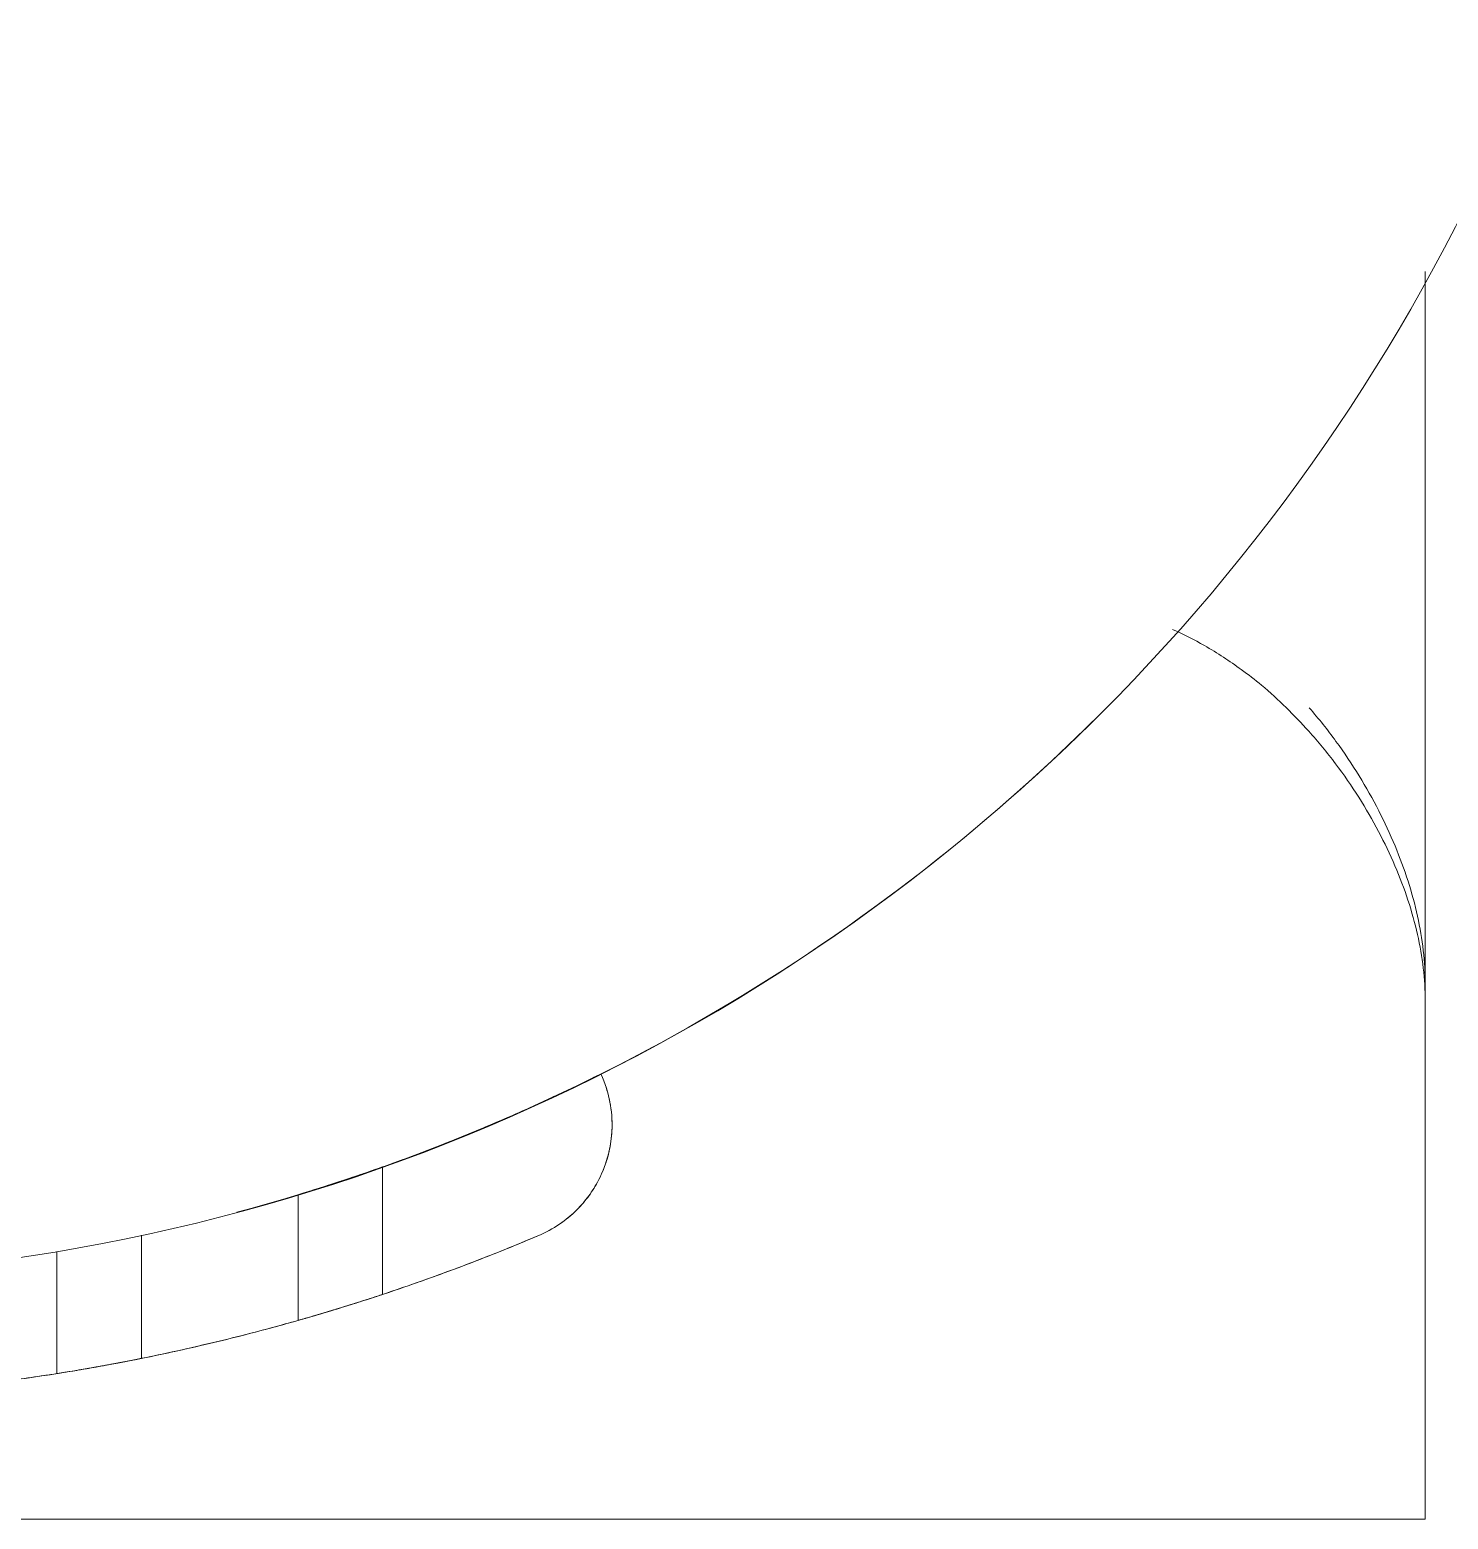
# Model space of a CAD drawing. Header units: millimetres. Extents: x -8546 to 211781, y -3000 to 31870.
# Drawn here: x 24436.41 to 24448.17, y 7060.87 to 7073.23 of the extents above; entities that cross this region are included whole.
import ezdxf

# ---------------------------------------------------------------- set-up
doc = ezdxf.new("R2010")
doc.units = ezdxf.units.MM
doc.layers.add('P-SANR-FIXT', color=6, linetype='Continuous', lineweight=9)

# ---------------------------------------------------------------- blocks, each defined once
blk = doc.blocks.new('Plumbing_Fixtures-Grohe-Allure-Rainshower_Shower_System_Wall_Mounted-12-METRIC - Allure 27 469 000-445960-1ste verdieping')
at = {"layer": 'P-SANR-FIXT'}
for p, q in [((3780.492, 7065.17), (3780.492, 7071.221)), ((3780.492, 7060.874), (3780.492, 7065.17)), ((3771.842, 7062.738), (3771.842, 7063.795)), ((3771.842, 7062.738), (3771.842, 7063.795)), ((3771.842, 7062.738), (3771.842, 7063.795)), ((3771.842, 7062.738), (3771.842, 7063.795)), ((3771.842, 7062.738), (3771.842, 7063.795)), ((3771.842, 7062.738), (3771.842, 7063.795)), ((3771.842, 7062.738), (3771.842, 7063.795)), ((3771.142, 7063.565), (3771.142, 7062.523)), ((3771.142, 7063.565), (3771.142, 7062.523)), ((3771.142, 7063.565), (3771.142, 7062.523)), ((3771.142, 7063.565), (3771.142, 7062.523)), ((3771.142, 7063.565), (3771.142, 7062.523)), ((3771.142, 7063.565), (3771.142, 7062.523)), ((3769.842, 7062.208), (3769.842, 7063.229)), ((3769.842, 7062.208), (3769.842, 7063.229)), ((3769.842, 7062.208), (3769.842, 7063.229)), ((3769.842, 7062.208), (3769.842, 7063.229)), ((3769.842, 7062.208), (3769.842, 7063.229)), ((3769.842, 7062.208), (3769.842, 7063.229)), ((3769.142, 7063.095), (3769.142, 7062.082)), ((3769.142, 7063.095), (3769.142, 7062.082)), ((3769.142, 7063.095), (3769.142, 7062.082)), ((3769.142, 7063.095), (3769.142, 7062.082)), ((3769.142, 7063.095), (3769.142, 7062.082)), ((3769.142, 7063.095), (3769.142, 7062.082)), ((3769.142, 7063.095), (3769.142, 7062.082)), ((3752.776, 7060.874), (3780.492, 7060.874))]:
    blk.add_line(p, q, dxfattribs=at)
for start, end in [(180, 360), (285, 315)]:
    blk.add_arc((3766.492, 7078.874), 16, start, end, dxfattribs=at)
for points, knots in [([(3780.492, 7065.17), (3780.491, 7065.352), (3780.448, 7065.721), (3780.259, 7066.293), (3780.009, 7066.768), (3779.785, 7067.094), (3779.642, 7067.277), (3779.507, 7067.431), (3779.341, 7067.605), (3779.154, 7067.779), (3778.931, 7067.949), (3778.686, 7068.111), (3778.487, 7068.214), (3778.395, 7068.253)], [0, 0, 0, 0, 0.1428571, 0.2857143, 0.4285714, 0.5, 0.5357143, 0.5714286, 0.625, 0.6785714, 0.71875, 0.7857143, 0.8392857, 0.8392857, 0.8392857, 0.8392857]), ([(3779.53, 7067.602), (3779.569, 7067.557), (3779.646, 7067.466), (3779.788, 7067.278), (3780.011, 7066.945), (3780.26, 7066.458), (3780.448, 7065.873), (3780.491, 7065.495), (3780.492, 7065.309)], [0.4285714, 0.4285714, 0.4285714, 0.4285714, 0.4642857, 0.5, 0.5714286, 0.7142857, 0.8571429, 1, 1, 1, 1]), ([(3773.654, 7064.566), (3773.583, 7064.531), (3773.421, 7064.451), (3772.996, 7064.252), (3772.453, 7064.021), (3771.969, 7063.839), (3771.686, 7063.74), (3771.501, 7063.678), (3771.398, 7063.645), (3771.353, 7063.63)], [0, 0, 0, 0, 0.1111111, 0.2222222, 0.4444444, 0.5833333, 0.6527778, 0.7222222, 0.7916667, 0.7916667, 0.7916667, 0.7916667]), ([(3773.654, 7064.566), (3773.583, 7064.531), (3773.421, 7064.451), (3772.996, 7064.252), (3772.453, 7064.021), (3771.969, 7063.839), (3771.686, 7063.74), (3771.501, 7063.678), (3771.398, 7063.645), (3771.353, 7063.63)], [0, 0, 0, 0, 0.1111111, 0.2222222, 0.4444444, 0.5833333, 0.6527778, 0.7222222, 0.7916667, 0.7916667, 0.7916667, 0.7916667]), ([(3773.654, 7064.566), (3773.583, 7064.531), (3773.421, 7064.451), (3772.996, 7064.252), (3772.453, 7064.021), (3771.969, 7063.839), (3771.686, 7063.74), (3771.501, 7063.678), (3771.398, 7063.645), (3771.353, 7063.63)], [0, 0, 0, 0, 0.1111111, 0.2222222, 0.4444444, 0.5833333, 0.6527778, 0.7222222, 0.7916667, 0.7916667, 0.7916667, 0.7916667]), ([(3773.654, 7064.566), (3773.583, 7064.531), (3773.421, 7064.451), (3772.996, 7064.252), (3772.453, 7064.021), (3771.969, 7063.839), (3771.686, 7063.74), (3771.501, 7063.678), (3771.398, 7063.645), (3771.353, 7063.63)], [0, 0, 0, 0, 0.1111111, 0.2222222, 0.4444444, 0.5833333, 0.6527778, 0.7222222, 0.7916667, 0.7916667, 0.7916667, 0.7916667]), ([(3773.654, 7064.566), (3773.583, 7064.531), (3773.421, 7064.451), (3772.996, 7064.252), (3772.453, 7064.021), (3771.969, 7063.839), (3771.686, 7063.74), (3771.501, 7063.678), (3771.398, 7063.645), (3771.353, 7063.63)], [0, 0, 0, 0, 0.1111111, 0.2222222, 0.4444444, 0.5833333, 0.6527778, 0.7222222, 0.7916667, 0.7916667, 0.7916667, 0.7916667]), ([(3773.654, 7064.566), (3773.583, 7064.531), (3773.421, 7064.451), (3772.996, 7064.252), (3772.453, 7064.021), (3771.969, 7063.839), (3771.686, 7063.74), (3771.501, 7063.678), (3771.398, 7063.645), (3771.353, 7063.63)], [0, 0, 0, 0, 0.1111111, 0.2222222, 0.4444444, 0.5833333, 0.6527778, 0.7222222, 0.7916667, 0.7916667, 0.7916667, 0.7916667]), ([(3771.38, 7063.639), (3771.418, 7063.651), (3771.503, 7063.679), (3771.697, 7063.744), (3772.012, 7063.854), (3772.455, 7064.024), (3772.929, 7064.223), (3773.354, 7064.419), (3773.566, 7064.522), (3773.654, 7064.566)], [0.2222222, 0.2222222, 0.2222222, 0.2222222, 0.2777778, 0.3333333, 0.4444444, 0.5833333, 0.7222222, 0.8611111, 1, 1, 1, 1]), ([(3771.38, 7063.639), (3771.418, 7063.651), (3771.503, 7063.679), (3771.697, 7063.744), (3772.012, 7063.854), (3772.455, 7064.024), (3772.929, 7064.223), (3773.354, 7064.419), (3773.566, 7064.522), (3773.654, 7064.566)], [0.2222222, 0.2222222, 0.2222222, 0.2222222, 0.2777778, 0.3333333, 0.4444444, 0.5833333, 0.7222222, 0.8611111, 1, 1, 1, 1]), ([(3771.38, 7063.639), (3771.418, 7063.651), (3771.503, 7063.679), (3771.697, 7063.744), (3772.012, 7063.854), (3772.455, 7064.024), (3772.929, 7064.223), (3773.354, 7064.419), (3773.566, 7064.522), (3773.654, 7064.566)], [0.2222222, 0.2222222, 0.2222222, 0.2222222, 0.2777778, 0.3333333, 0.4444444, 0.5833333, 0.7222222, 0.8611111, 1, 1, 1, 1]), ([(3771.38, 7063.639), (3771.418, 7063.651), (3771.503, 7063.679), (3771.697, 7063.744), (3772.012, 7063.854), (3772.455, 7064.024), (3772.929, 7064.223), (3773.354, 7064.419), (3773.566, 7064.522), (3773.654, 7064.566)], [0.2222222, 0.2222222, 0.2222222, 0.2222222, 0.2777778, 0.3333333, 0.4444444, 0.5833333, 0.7222222, 0.8611111, 1, 1, 1, 1]), ([(3771.38, 7063.639), (3771.418, 7063.651), (3771.503, 7063.679), (3771.697, 7063.744), (3772.012, 7063.854), (3772.455, 7064.024), (3772.929, 7064.223), (3773.354, 7064.419), (3773.566, 7064.522), (3773.654, 7064.566)], [0.2222222, 0.2222222, 0.2222222, 0.2222222, 0.2777778, 0.3333333, 0.4444444, 0.5833333, 0.7222222, 0.8611111, 1, 1, 1, 1]), ([(3771.38, 7063.639), (3771.418, 7063.651), (3771.503, 7063.679), (3771.697, 7063.744), (3772.012, 7063.854), (3772.455, 7064.024), (3772.929, 7064.223), (3773.354, 7064.419), (3773.566, 7064.522), (3773.654, 7064.566)], [0.2222222, 0.2222222, 0.2222222, 0.2222222, 0.2777778, 0.3333333, 0.4444444, 0.5833333, 0.7222222, 0.8611111, 1, 1, 1, 1]), ([(3773.654, 7064.566), (3773.679, 7064.511), (3773.723, 7064.392), (3773.754, 7064.182), (3773.738, 7063.979), (3773.693, 7063.807), (3773.623, 7063.655), (3773.533, 7063.523), (3773.395, 7063.374), (3773.26, 7063.282), (3773.159, 7063.236)], [0, 0, 0, 0, 0.125, 0.25, 0.354167, 0.458333, 0.583333, 0.6875, 0.791667, 1, 1, 1, 1]), ([(3773.159, 7063.236), (3773.22, 7063.263), (3773.334, 7063.33), (3773.467, 7063.446), (3773.57, 7063.572), (3773.651, 7063.708), (3773.713, 7063.87), (3773.753, 7064.073), (3773.741, 7064.342), (3773.688, 7064.493), (3773.654, 7064.566)], [0, 0, 0, 0, 0.125, 0.25, 0.354167, 0.458333, 0.583333, 0.6875, 0.833333, 1, 1, 1, 1]), ([(3773.654, 7064.566), (3773.679, 7064.511), (3773.723, 7064.392), (3773.754, 7064.182), (3773.738, 7063.979), (3773.693, 7063.807), (3773.623, 7063.655), (3773.533, 7063.523), (3773.395, 7063.374), (3773.26, 7063.282), (3773.159, 7063.236)], [0, 0, 0, 0, 0.125, 0.25, 0.354167, 0.458333, 0.583333, 0.6875, 0.791667, 1, 1, 1, 1]), ([(3773.159, 7063.236), (3773.22, 7063.263), (3773.334, 7063.33), (3773.467, 7063.446), (3773.57, 7063.572), (3773.651, 7063.708), (3773.713, 7063.87), (3773.753, 7064.073), (3773.741, 7064.342), (3773.688, 7064.493), (3773.654, 7064.566)], [0, 0, 0, 0, 0.125, 0.25, 0.354167, 0.458333, 0.583333, 0.6875, 0.833333, 1, 1, 1, 1]), ([(3773.654, 7064.566), (3773.679, 7064.511), (3773.723, 7064.392), (3773.754, 7064.182), (3773.738, 7063.979), (3773.693, 7063.807), (3773.623, 7063.655), (3773.533, 7063.523), (3773.395, 7063.374), (3773.26, 7063.282), (3773.159, 7063.236)], [0, 0, 0, 0, 0.125, 0.25, 0.354167, 0.458333, 0.583333, 0.6875, 0.791667, 1, 1, 1, 1]), ([(3773.159, 7063.236), (3773.22, 7063.263), (3773.334, 7063.33), (3773.467, 7063.446), (3773.57, 7063.572), (3773.651, 7063.708), (3773.713, 7063.87), (3773.753, 7064.073), (3773.741, 7064.342), (3773.688, 7064.493), (3773.654, 7064.566)], [0, 0, 0, 0, 0.125, 0.25, 0.354167, 0.458333, 0.583333, 0.6875, 0.833333, 1, 1, 1, 1]), ([(3773.654, 7064.566), (3773.679, 7064.511), (3773.723, 7064.392), (3773.754, 7064.182), (3773.738, 7063.979), (3773.693, 7063.807), (3773.623, 7063.655), (3773.533, 7063.523), (3773.395, 7063.374), (3773.26, 7063.282), (3773.159, 7063.236)], [0, 0, 0, 0, 0.125, 0.25, 0.354167, 0.458333, 0.583333, 0.6875, 0.791667, 1, 1, 1, 1]), ([(3773.159, 7063.236), (3773.22, 7063.263), (3773.334, 7063.33), (3773.467, 7063.446), (3773.57, 7063.572), (3773.651, 7063.708), (3773.713, 7063.87), (3773.753, 7064.073), (3773.741, 7064.342), (3773.688, 7064.493), (3773.654, 7064.566)], [0, 0, 0, 0, 0.125, 0.25, 0.354167, 0.458333, 0.583333, 0.6875, 0.833333, 1, 1, 1, 1]), ([(3773.654, 7064.566), (3773.679, 7064.511), (3773.723, 7064.392), (3773.754, 7064.182), (3773.738, 7063.979), (3773.693, 7063.807), (3773.623, 7063.655), (3773.533, 7063.523), (3773.395, 7063.374), (3773.26, 7063.282), (3773.159, 7063.236)], [0, 0, 0, 0, 0.125, 0.25, 0.354167, 0.458333, 0.583333, 0.6875, 0.791667, 1, 1, 1, 1]), ([(3773.159, 7063.236), (3773.22, 7063.263), (3773.334, 7063.33), (3773.467, 7063.446), (3773.57, 7063.572), (3773.651, 7063.708), (3773.713, 7063.87), (3773.753, 7064.073), (3773.741, 7064.342), (3773.688, 7064.493), (3773.654, 7064.566)], [0, 0, 0, 0, 0.125, 0.25, 0.354167, 0.458333, 0.583333, 0.6875, 0.833333, 1, 1, 1, 1]), ([(3773.654, 7064.566), (3773.679, 7064.511), (3773.723, 7064.392), (3773.754, 7064.182), (3773.738, 7063.979), (3773.693, 7063.807), (3773.623, 7063.655), (3773.533, 7063.523), (3773.395, 7063.374), (3773.26, 7063.282), (3773.159, 7063.236)], [0, 0, 0, 0, 0.125, 0.25, 0.354167, 0.458333, 0.583333, 0.6875, 0.791667, 1, 1, 1, 1]), ([(3773.159, 7063.236), (3773.22, 7063.263), (3773.334, 7063.33), (3773.467, 7063.446), (3773.57, 7063.572), (3773.651, 7063.708), (3773.713, 7063.87), (3773.753, 7064.073), (3773.741, 7064.342), (3773.688, 7064.493), (3773.654, 7064.566)], [0, 0, 0, 0, 0.125, 0.25, 0.354167, 0.458333, 0.583333, 0.6875, 0.833333, 1, 1, 1, 1]), ([(3771.115, 7063.557), (3771.201, 7063.583), (3771.362, 7063.633), (3771.565, 7063.699), (3771.776, 7063.771), (3771.839, 7063.794), (3771.842, 7063.795)], [0.6527778, 0.6527778, 0.6527778, 0.6527778, 0.7222222, 0.7916667, 0.8611111, 1, 1, 1, 1]), ([(3771.115, 7063.557), (3771.201, 7063.583), (3771.362, 7063.633), (3771.565, 7063.699), (3771.776, 7063.771), (3771.839, 7063.794), (3771.842, 7063.795)], [0.6527778, 0.6527778, 0.6527778, 0.6527778, 0.7222222, 0.7916667, 0.8611111, 1, 1, 1, 1]), ([(3771.115, 7063.557), (3771.201, 7063.583), (3771.362, 7063.633), (3771.565, 7063.699), (3771.776, 7063.771), (3771.839, 7063.794), (3771.842, 7063.795)], [0.6527778, 0.6527778, 0.6527778, 0.6527778, 0.7222222, 0.7916667, 0.8611111, 1, 1, 1, 1]), ([(3771.115, 7063.557), (3771.201, 7063.583), (3771.362, 7063.633), (3771.565, 7063.699), (3771.776, 7063.771), (3771.839, 7063.794), (3771.842, 7063.795)], [0.6527778, 0.6527778, 0.6527778, 0.6527778, 0.7222222, 0.7916667, 0.8611111, 1, 1, 1, 1]), ([(3771.115, 7063.557), (3771.201, 7063.583), (3771.362, 7063.633), (3771.565, 7063.699), (3771.776, 7063.771), (3771.839, 7063.794), (3771.842, 7063.795)], [0.6527778, 0.6527778, 0.6527778, 0.6527778, 0.7222222, 0.7916667, 0.8611111, 1, 1, 1, 1]), ([(3771.115, 7063.557), (3771.201, 7063.583), (3771.362, 7063.633), (3771.565, 7063.699), (3771.776, 7063.771), (3771.839, 7063.794), (3771.842, 7063.795)], [0.6527778, 0.6527778, 0.6527778, 0.6527778, 0.7222222, 0.7916667, 0.8611111, 1, 1, 1, 1]), ([(3771.115, 7063.557), (3771.201, 7063.583), (3771.362, 7063.633), (3771.565, 7063.699), (3771.776, 7063.771), (3771.839, 7063.794), (3771.842, 7063.795)], [0.6527778, 0.6527778, 0.6527778, 0.6527778, 0.7222222, 0.7916667, 0.8611111, 1, 1, 1, 1]), ([(3773.159, 7063.236), (3772.979, 7063.159), (3772.686, 7063.04), (3772.277, 7062.888), (3771.954, 7062.774), (3771.636, 7062.67), (3771.362, 7062.586), (3771.183, 7062.534), (3771.143, 7062.523), (3771.142, 7062.523)], [0, 0, 0, 0, 0.222222, 0.333333, 0.444444, 0.583333, 0.722222, 0.861111, 1, 1, 1, 1]), ([(3771.142, 7062.523), (3771.143, 7062.523), (3771.222, 7062.545), (3771.466, 7062.618), (3771.723, 7062.698), (3772.049, 7062.807), (3772.558, 7062.989), (3772.934, 7063.14), (3773.159, 7063.236)], [0, 0, 0, 0, 0.222222, 0.333333, 0.444444, 0.583333, 0.722222, 1, 1, 1, 1]), ([(3773.159, 7063.236), (3772.979, 7063.159), (3772.686, 7063.04), (3772.277, 7062.888), (3771.954, 7062.774), (3771.636, 7062.67), (3771.362, 7062.586), (3771.183, 7062.534), (3771.143, 7062.523), (3771.142, 7062.523)], [0, 0, 0, 0, 0.222222, 0.333333, 0.444444, 0.583333, 0.722222, 0.861111, 1, 1, 1, 1]), ([(3771.142, 7062.523), (3771.143, 7062.523), (3771.222, 7062.545), (3771.466, 7062.618), (3771.723, 7062.698), (3772.049, 7062.807), (3772.558, 7062.989), (3772.934, 7063.14), (3773.159, 7063.236)], [0, 0, 0, 0, 0.222222, 0.333333, 0.444444, 0.583333, 0.722222, 1, 1, 1, 1]), ([(3773.159, 7063.236), (3772.979, 7063.159), (3772.686, 7063.04), (3772.277, 7062.888), (3771.954, 7062.774), (3771.636, 7062.67), (3771.362, 7062.586), (3771.183, 7062.534), (3771.143, 7062.523), (3771.142, 7062.523)], [0, 0, 0, 0, 0.222222, 0.333333, 0.444444, 0.583333, 0.722222, 0.861111, 1, 1, 1, 1]), ([(3771.142, 7062.523), (3771.143, 7062.523), (3771.222, 7062.545), (3771.466, 7062.618), (3771.723, 7062.698), (3772.049, 7062.807), (3772.558, 7062.989), (3772.934, 7063.14), (3773.159, 7063.236)], [0, 0, 0, 0, 0.222222, 0.333333, 0.444444, 0.583333, 0.722222, 1, 1, 1, 1]), ([(3773.159, 7063.236), (3772.979, 7063.159), (3772.686, 7063.04), (3772.277, 7062.888), (3771.954, 7062.774), (3771.636, 7062.67), (3771.362, 7062.586), (3771.183, 7062.534), (3771.143, 7062.523), (3771.142, 7062.523)], [0, 0, 0, 0, 0.222222, 0.333333, 0.444444, 0.583333, 0.722222, 0.861111, 1, 1, 1, 1]), ([(3771.142, 7062.523), (3771.143, 7062.523), (3771.222, 7062.545), (3771.466, 7062.618), (3771.723, 7062.698), (3772.049, 7062.807), (3772.558, 7062.989), (3772.934, 7063.14), (3773.159, 7063.236)], [0, 0, 0, 0, 0.222222, 0.333333, 0.444444, 0.583333, 0.722222, 1, 1, 1, 1]), ([(3773.159, 7063.236), (3772.979, 7063.159), (3772.686, 7063.04), (3772.277, 7062.888), (3771.954, 7062.774), (3771.636, 7062.67), (3771.362, 7062.586), (3771.183, 7062.534), (3771.143, 7062.523), (3771.142, 7062.523)], [0, 0, 0, 0, 0.222222, 0.333333, 0.444444, 0.583333, 0.722222, 0.861111, 1, 1, 1, 1]), ([(3771.142, 7062.523), (3771.143, 7062.523), (3771.222, 7062.545), (3771.466, 7062.618), (3771.723, 7062.698), (3772.049, 7062.807), (3772.558, 7062.989), (3772.934, 7063.14), (3773.159, 7063.236)], [0, 0, 0, 0, 0.222222, 0.333333, 0.444444, 0.583333, 0.722222, 1, 1, 1, 1]), ([(3773.159, 7063.236), (3772.979, 7063.159), (3772.686, 7063.04), (3772.277, 7062.888), (3771.954, 7062.774), (3771.636, 7062.67), (3771.362, 7062.586), (3771.183, 7062.534), (3771.143, 7062.523), (3771.142, 7062.523)], [0, 0, 0, 0, 0.222222, 0.333333, 0.444444, 0.583333, 0.722222, 0.861111, 1, 1, 1, 1]), ([(3771.142, 7062.523), (3771.143, 7062.523), (3771.222, 7062.545), (3771.466, 7062.618), (3771.723, 7062.698), (3772.049, 7062.807), (3772.558, 7062.989), (3772.934, 7063.14), (3773.159, 7063.236)], [0, 0, 0, 0, 0.222222, 0.333333, 0.444444, 0.583333, 0.722222, 1, 1, 1, 1]), ([(3771.842, 7062.738), (3771.841, 7062.738), (3771.826, 7062.733), (3771.766, 7062.713), (3771.663, 7062.679), (3771.527, 7062.637), (3771.36, 7062.586), (3771.169, 7062.53), (3770.957, 7062.471), (3770.715, 7062.406), (3770.442, 7062.338), (3770.155, 7062.273), (3769.875, 7062.213), (3769.629, 7062.166), (3769.421, 7062.128), (3769.208, 7062.092), (3769.144, 7062.082), (3769.142, 7062.082)], [0, 0, 0, 0, 0.055556, 0.111111, 0.166667, 0.222222, 0.277778, 0.333333, 0.388889, 0.444444, 0.513889, 0.583333, 0.652778, 0.722222, 0.791667, 0.861111, 1, 1, 1, 1]), ([(3769.142, 7062.082), (3769.143, 7062.082), (3769.158, 7062.085), (3769.219, 7062.094), (3769.323, 7062.111), (3769.46, 7062.135), (3769.631, 7062.166), (3769.826, 7062.204), (3770.041, 7062.248), (3770.287, 7062.303), (3770.561, 7062.368), (3770.846, 7062.44), (3771.121, 7062.516), (3771.362, 7062.586), (3771.566, 7062.649), (3771.776, 7062.716), (3771.839, 7062.737), (3771.842, 7062.738)], [0, 0, 0, 0, 0.055556, 0.111111, 0.166667, 0.222222, 0.277778, 0.333333, 0.388889, 0.444444, 0.513889, 0.583333, 0.652778, 0.722222, 0.791667, 0.861111, 1, 1, 1, 1]), ([(3771.842, 7062.738), (3771.841, 7062.738), (3771.826, 7062.733), (3771.766, 7062.713), (3771.663, 7062.679), (3771.527, 7062.637), (3771.36, 7062.586), (3771.169, 7062.53), (3770.957, 7062.471), (3770.715, 7062.406), (3770.442, 7062.338), (3770.155, 7062.273), (3769.875, 7062.213), (3769.629, 7062.166), (3769.421, 7062.128), (3769.208, 7062.092), (3769.144, 7062.082), (3769.142, 7062.082)], [0, 0, 0, 0, 0.055556, 0.111111, 0.166667, 0.222222, 0.277778, 0.333333, 0.388889, 0.444444, 0.513889, 0.583333, 0.652778, 0.722222, 0.791667, 0.861111, 1, 1, 1, 1]), ([(3769.142, 7062.082), (3769.143, 7062.082), (3769.158, 7062.085), (3769.219, 7062.094), (3769.323, 7062.111), (3769.46, 7062.135), (3769.631, 7062.166), (3769.826, 7062.204), (3770.041, 7062.248), (3770.287, 7062.303), (3770.561, 7062.368), (3770.846, 7062.44), (3771.121, 7062.516), (3771.362, 7062.586), (3771.566, 7062.649), (3771.776, 7062.716), (3771.839, 7062.737), (3771.842, 7062.738)], [0, 0, 0, 0, 0.055556, 0.111111, 0.166667, 0.222222, 0.277778, 0.333333, 0.388889, 0.444444, 0.513889, 0.583333, 0.652778, 0.722222, 0.791667, 0.861111, 1, 1, 1, 1]), ([(3771.842, 7062.738), (3771.841, 7062.738), (3771.826, 7062.733), (3771.766, 7062.713), (3771.663, 7062.679), (3771.527, 7062.637), (3771.36, 7062.586), (3771.169, 7062.53), (3770.957, 7062.471), (3770.715, 7062.406), (3770.442, 7062.338), (3770.155, 7062.273), (3769.875, 7062.213), (3769.629, 7062.166), (3769.421, 7062.128), (3769.208, 7062.092), (3769.144, 7062.082), (3769.142, 7062.082)], [0, 0, 0, 0, 0.055556, 0.111111, 0.166667, 0.222222, 0.277778, 0.333333, 0.388889, 0.444444, 0.513889, 0.583333, 0.652778, 0.722222, 0.791667, 0.861111, 1, 1, 1, 1]), ([(3769.142, 7062.082), (3769.143, 7062.082), (3769.158, 7062.085), (3769.219, 7062.094), (3769.323, 7062.111), (3769.46, 7062.135), (3769.631, 7062.166), (3769.826, 7062.204), (3770.041, 7062.248), (3770.287, 7062.303), (3770.561, 7062.368), (3770.846, 7062.44), (3771.121, 7062.516), (3771.362, 7062.586), (3771.566, 7062.649), (3771.776, 7062.716), (3771.839, 7062.737), (3771.842, 7062.738)], [0, 0, 0, 0, 0.055556, 0.111111, 0.166667, 0.222222, 0.277778, 0.333333, 0.388889, 0.444444, 0.513889, 0.583333, 0.652778, 0.722222, 0.791667, 0.861111, 1, 1, 1, 1]), ([(3771.842, 7062.738), (3771.841, 7062.738), (3771.826, 7062.733), (3771.766, 7062.713), (3771.663, 7062.679), (3771.527, 7062.637), (3771.36, 7062.586), (3771.169, 7062.53), (3770.957, 7062.471), (3770.715, 7062.406), (3770.442, 7062.338), (3770.155, 7062.273), (3769.875, 7062.213), (3769.629, 7062.166), (3769.421, 7062.128), (3769.208, 7062.092), (3769.144, 7062.082), (3769.142, 7062.082)], [0, 0, 0, 0, 0.055556, 0.111111, 0.166667, 0.222222, 0.277778, 0.333333, 0.388889, 0.444444, 0.513889, 0.583333, 0.652778, 0.722222, 0.791667, 0.861111, 1, 1, 1, 1]), ([(3769.142, 7062.082), (3769.143, 7062.082), (3769.158, 7062.085), (3769.219, 7062.094), (3769.323, 7062.111), (3769.46, 7062.135), (3769.631, 7062.166), (3769.826, 7062.204), (3770.041, 7062.248), (3770.287, 7062.303), (3770.561, 7062.368), (3770.846, 7062.44), (3771.121, 7062.516), (3771.362, 7062.586), (3771.566, 7062.649), (3771.776, 7062.716), (3771.839, 7062.737), (3771.842, 7062.738)], [0, 0, 0, 0, 0.055556, 0.111111, 0.166667, 0.222222, 0.277778, 0.333333, 0.388889, 0.444444, 0.513889, 0.583333, 0.652778, 0.722222, 0.791667, 0.861111, 1, 1, 1, 1]), ([(3771.842, 7062.738), (3771.841, 7062.738), (3771.826, 7062.733), (3771.766, 7062.713), (3771.663, 7062.679), (3771.527, 7062.637), (3771.36, 7062.586), (3771.169, 7062.53), (3770.957, 7062.471), (3770.715, 7062.406), (3770.442, 7062.338), (3770.155, 7062.273), (3769.875, 7062.213), (3769.629, 7062.166), (3769.421, 7062.128), (3769.208, 7062.092), (3769.144, 7062.082), (3769.142, 7062.082)], [0, 0, 0, 0, 0.055556, 0.111111, 0.166667, 0.222222, 0.277778, 0.333333, 0.388889, 0.444444, 0.513889, 0.583333, 0.652778, 0.722222, 0.791667, 0.861111, 1, 1, 1, 1]), ([(3769.142, 7062.082), (3769.143, 7062.082), (3769.158, 7062.085), (3769.219, 7062.094), (3769.323, 7062.111), (3769.46, 7062.135), (3769.631, 7062.166), (3769.826, 7062.204), (3770.041, 7062.248), (3770.287, 7062.303), (3770.561, 7062.368), (3770.846, 7062.44), (3771.121, 7062.516), (3771.362, 7062.586), (3771.566, 7062.649), (3771.776, 7062.716), (3771.839, 7062.737), (3771.842, 7062.738)], [0, 0, 0, 0, 0.055556, 0.111111, 0.166667, 0.222222, 0.277778, 0.333333, 0.388889, 0.444444, 0.513889, 0.583333, 0.652778, 0.722222, 0.791667, 0.861111, 1, 1, 1, 1]), ([(3771.842, 7062.738), (3771.841, 7062.738), (3771.826, 7062.733), (3771.766, 7062.713), (3771.663, 7062.679), (3771.527, 7062.637), (3771.36, 7062.586), (3771.169, 7062.53), (3770.957, 7062.471), (3770.715, 7062.406), (3770.442, 7062.338), (3770.155, 7062.273), (3769.875, 7062.213), (3769.629, 7062.166), (3769.421, 7062.128), (3769.208, 7062.092), (3769.144, 7062.082), (3769.142, 7062.082)], [0, 0, 0, 0, 0.055556, 0.111111, 0.166667, 0.222222, 0.277778, 0.333333, 0.388889, 0.444444, 0.513889, 0.583333, 0.652778, 0.722222, 0.791667, 0.861111, 1, 1, 1, 1]), ([(3769.142, 7062.082), (3769.143, 7062.082), (3769.158, 7062.085), (3769.219, 7062.094), (3769.323, 7062.111), (3769.46, 7062.135), (3769.631, 7062.166), (3769.826, 7062.204), (3770.041, 7062.248), (3770.287, 7062.303), (3770.561, 7062.368), (3770.846, 7062.44), (3771.121, 7062.516), (3771.362, 7062.586), (3771.566, 7062.649), (3771.776, 7062.716), (3771.839, 7062.737), (3771.842, 7062.738)], [0, 0, 0, 0, 0.055556, 0.111111, 0.166667, 0.222222, 0.277778, 0.333333, 0.388889, 0.444444, 0.513889, 0.583333, 0.652778, 0.722222, 0.791667, 0.861111, 1, 1, 1, 1]), ([(3771.842, 7062.738), (3771.841, 7062.738), (3771.826, 7062.733), (3771.766, 7062.713), (3771.663, 7062.679), (3771.527, 7062.637), (3771.36, 7062.586), (3771.169, 7062.53), (3770.957, 7062.471), (3770.715, 7062.406), (3770.442, 7062.338), (3770.155, 7062.273), (3769.875, 7062.213), (3769.629, 7062.166), (3769.421, 7062.128), (3769.208, 7062.092), (3769.144, 7062.082), (3769.142, 7062.082)], [0, 0, 0, 0, 0.055556, 0.111111, 0.166667, 0.222222, 0.277778, 0.333333, 0.388889, 0.444444, 0.513889, 0.583333, 0.652778, 0.722222, 0.791667, 0.861111, 1, 1, 1, 1]), ([(3769.142, 7062.082), (3769.143, 7062.082), (3769.158, 7062.085), (3769.219, 7062.094), (3769.323, 7062.111), (3769.46, 7062.135), (3769.631, 7062.166), (3769.826, 7062.204), (3770.041, 7062.248), (3770.287, 7062.303), (3770.561, 7062.368), (3770.846, 7062.44), (3771.121, 7062.516), (3771.362, 7062.586), (3771.566, 7062.649), (3771.776, 7062.716), (3771.839, 7062.737), (3771.842, 7062.738)], [0, 0, 0, 0, 0.055556, 0.111111, 0.166667, 0.222222, 0.277778, 0.333333, 0.388889, 0.444444, 0.513889, 0.583333, 0.652778, 0.722222, 0.791667, 0.861111, 1, 1, 1, 1]), ([(3769.842, 7062.208), (3769.841, 7062.207), (3769.826, 7062.204), (3769.767, 7062.193), (3769.666, 7062.173), (3769.531, 7062.148), (3769.364, 7062.118), (3769.172, 7062.086), (3768.958, 7062.054), (3768.713, 7062.019), (3768.436, 7061.985), (3768.147, 7061.954), (3767.866, 7061.929), (3767.621, 7061.911), (3767.416, 7061.899), (3767.207, 7061.889), (3767.144, 7061.887), (3767.142, 7061.887)], [0, 0, 0, 0, 0.055556, 0.111111, 0.166667, 0.222222, 0.277778, 0.333333, 0.388889, 0.444444, 0.513889, 0.583333, 0.652778, 0.722222, 0.791667, 0.861111, 1, 1, 1, 1]), ([(3767.142, 7061.887), (3767.143, 7061.887), (3767.158, 7061.887), (3767.217, 7061.89), (3767.319, 7061.894), (3767.455, 7061.901), (3767.624, 7061.912), (3767.818, 7061.926), (3768.033, 7061.944), (3768.28, 7061.968), (3768.557, 7061.999), (3768.845, 7062.037), (3769.123, 7062.078), (3769.366, 7062.118), (3769.57, 7062.155), (3769.778, 7062.194), (3769.84, 7062.207), (3769.842, 7062.208)], [0, 0, 0, 0, 0.055556, 0.111111, 0.166667, 0.222222, 0.277778, 0.333333, 0.388889, 0.444444, 0.513889, 0.583333, 0.652778, 0.722222, 0.791667, 0.861111, 1, 1, 1, 1]), ([(3769.842, 7062.208), (3769.841, 7062.207), (3769.826, 7062.204), (3769.767, 7062.193), (3769.666, 7062.173), (3769.531, 7062.148), (3769.364, 7062.118), (3769.172, 7062.086), (3768.958, 7062.054), (3768.713, 7062.019), (3768.436, 7061.985), (3768.147, 7061.954), (3767.866, 7061.929), (3767.621, 7061.911), (3767.416, 7061.899), (3767.207, 7061.889), (3767.144, 7061.887), (3767.142, 7061.887)], [0, 0, 0, 0, 0.055556, 0.111111, 0.166667, 0.222222, 0.277778, 0.333333, 0.388889, 0.444444, 0.513889, 0.583333, 0.652778, 0.722222, 0.791667, 0.861111, 1, 1, 1, 1]), ([(3767.142, 7061.887), (3767.143, 7061.887), (3767.158, 7061.887), (3767.217, 7061.89), (3767.319, 7061.894), (3767.455, 7061.901), (3767.624, 7061.912), (3767.818, 7061.926), (3768.033, 7061.944), (3768.28, 7061.968), (3768.557, 7061.999), (3768.845, 7062.037), (3769.123, 7062.078), (3769.366, 7062.118), (3769.57, 7062.155), (3769.778, 7062.194), (3769.84, 7062.207), (3769.842, 7062.208)], [0, 0, 0, 0, 0.055556, 0.111111, 0.166667, 0.222222, 0.277778, 0.333333, 0.388889, 0.444444, 0.513889, 0.583333, 0.652778, 0.722222, 0.791667, 0.861111, 1, 1, 1, 1]), ([(3769.842, 7062.208), (3769.841, 7062.207), (3769.826, 7062.204), (3769.767, 7062.193), (3769.666, 7062.173), (3769.531, 7062.148), (3769.364, 7062.118), (3769.172, 7062.086), (3768.958, 7062.054), (3768.713, 7062.019), (3768.436, 7061.985), (3768.147, 7061.954), (3767.866, 7061.929), (3767.621, 7061.911), (3767.416, 7061.899), (3767.207, 7061.889), (3767.144, 7061.887), (3767.142, 7061.887)], [0, 0, 0, 0, 0.055556, 0.111111, 0.166667, 0.222222, 0.277778, 0.333333, 0.388889, 0.444444, 0.513889, 0.583333, 0.652778, 0.722222, 0.791667, 0.861111, 1, 1, 1, 1]), ([(3767.142, 7061.887), (3767.143, 7061.887), (3767.158, 7061.887), (3767.217, 7061.89), (3767.319, 7061.894), (3767.455, 7061.901), (3767.624, 7061.912), (3767.818, 7061.926), (3768.033, 7061.944), (3768.28, 7061.968), (3768.557, 7061.999), (3768.845, 7062.037), (3769.123, 7062.078), (3769.366, 7062.118), (3769.57, 7062.155), (3769.778, 7062.194), (3769.84, 7062.207), (3769.842, 7062.208)], [0, 0, 0, 0, 0.055556, 0.111111, 0.166667, 0.222222, 0.277778, 0.333333, 0.388889, 0.444444, 0.513889, 0.583333, 0.652778, 0.722222, 0.791667, 0.861111, 1, 1, 1, 1]), ([(3769.842, 7062.208), (3769.841, 7062.207), (3769.826, 7062.204), (3769.767, 7062.193), (3769.666, 7062.173), (3769.531, 7062.148), (3769.364, 7062.118), (3769.172, 7062.086), (3768.958, 7062.054), (3768.713, 7062.019), (3768.436, 7061.985), (3768.147, 7061.954), (3767.866, 7061.929), (3767.621, 7061.911), (3767.416, 7061.899), (3767.207, 7061.889), (3767.144, 7061.887), (3767.142, 7061.887)], [0, 0, 0, 0, 0.055556, 0.111111, 0.166667, 0.222222, 0.277778, 0.333333, 0.388889, 0.444444, 0.513889, 0.583333, 0.652778, 0.722222, 0.791667, 0.861111, 1, 1, 1, 1]), ([(3767.142, 7061.887), (3767.143, 7061.887), (3767.158, 7061.887), (3767.217, 7061.89), (3767.319, 7061.894), (3767.455, 7061.901), (3767.624, 7061.912), (3767.818, 7061.926), (3768.033, 7061.944), (3768.28, 7061.968), (3768.557, 7061.999), (3768.845, 7062.037), (3769.123, 7062.078), (3769.366, 7062.118), (3769.57, 7062.155), (3769.778, 7062.194), (3769.84, 7062.207), (3769.842, 7062.208)], [0, 0, 0, 0, 0.055556, 0.111111, 0.166667, 0.222222, 0.277778, 0.333333, 0.388889, 0.444444, 0.513889, 0.583333, 0.652778, 0.722222, 0.791667, 0.861111, 1, 1, 1, 1]), ([(3769.842, 7062.208), (3769.841, 7062.207), (3769.826, 7062.204), (3769.767, 7062.193), (3769.666, 7062.173), (3769.531, 7062.148), (3769.364, 7062.118), (3769.172, 7062.086), (3768.958, 7062.054), (3768.713, 7062.019), (3768.436, 7061.985), (3768.147, 7061.954), (3767.866, 7061.929), (3767.621, 7061.911), (3767.416, 7061.899), (3767.207, 7061.889), (3767.144, 7061.887), (3767.142, 7061.887)], [0, 0, 0, 0, 0.055556, 0.111111, 0.166667, 0.222222, 0.277778, 0.333333, 0.388889, 0.444444, 0.513889, 0.583333, 0.652778, 0.722222, 0.791667, 0.861111, 1, 1, 1, 1]), ([(3767.142, 7061.887), (3767.143, 7061.887), (3767.158, 7061.887), (3767.217, 7061.89), (3767.319, 7061.894), (3767.455, 7061.901), (3767.624, 7061.912), (3767.818, 7061.926), (3768.033, 7061.944), (3768.28, 7061.968), (3768.557, 7061.999), (3768.845, 7062.037), (3769.123, 7062.078), (3769.366, 7062.118), (3769.57, 7062.155), (3769.778, 7062.194), (3769.84, 7062.207), (3769.842, 7062.208)], [0, 0, 0, 0, 0.055556, 0.111111, 0.166667, 0.222222, 0.277778, 0.333333, 0.388889, 0.444444, 0.513889, 0.583333, 0.652778, 0.722222, 0.791667, 0.861111, 1, 1, 1, 1]), ([(3769.842, 7062.208), (3769.841, 7062.207), (3769.826, 7062.204), (3769.767, 7062.193), (3769.666, 7062.173), (3769.531, 7062.148), (3769.364, 7062.118), (3769.172, 7062.086), (3768.958, 7062.054), (3768.713, 7062.019), (3768.436, 7061.985), (3768.147, 7061.954), (3767.866, 7061.929), (3767.621, 7061.911), (3767.416, 7061.899), (3767.207, 7061.889), (3767.144, 7061.887), (3767.142, 7061.887)], [0, 0, 0, 0, 0.055556, 0.111111, 0.166667, 0.222222, 0.277778, 0.333333, 0.388889, 0.444444, 0.513889, 0.583333, 0.652778, 0.722222, 0.791667, 0.861111, 1, 1, 1, 1]), ([(3767.142, 7061.887), (3767.143, 7061.887), (3767.158, 7061.887), (3767.217, 7061.89), (3767.319, 7061.894), (3767.455, 7061.901), (3767.624, 7061.912), (3767.818, 7061.926), (3768.033, 7061.944), (3768.28, 7061.968), (3768.557, 7061.999), (3768.845, 7062.037), (3769.123, 7062.078), (3769.366, 7062.118), (3769.57, 7062.155), (3769.778, 7062.194), (3769.84, 7062.207), (3769.842, 7062.208)], [0, 0, 0, 0, 0.055556, 0.111111, 0.166667, 0.222222, 0.277778, 0.333333, 0.388889, 0.444444, 0.513889, 0.583333, 0.652778, 0.722222, 0.791667, 0.861111, 1, 1, 1, 1])]:
    blk.add_open_spline(points, degree=3, knots=knots, dxfattribs=at)
blk.add_open_spline([(3771.842, 7063.795), (3771.841, 7063.795), (3771.825, 7063.789), (3771.766, 7063.768), (3771.662, 7063.732), (3771.527, 7063.687), (3771.36, 7063.632), (3771.232, 7063.592), (3771.165, 7063.572)], degree=3, dxfattribs=at)
blk.add_open_spline([(3771.842, 7063.795), (3771.841, 7063.795), (3771.825, 7063.789), (3771.766, 7063.768), (3771.662, 7063.732), (3771.527, 7063.687), (3771.36, 7063.632), (3771.232, 7063.592), (3771.165, 7063.572)], degree=3, dxfattribs=at)
blk.add_open_spline([(3771.842, 7063.795), (3771.841, 7063.795), (3771.825, 7063.789), (3771.766, 7063.768), (3771.662, 7063.732), (3771.527, 7063.687), (3771.36, 7063.632), (3771.232, 7063.592), (3771.165, 7063.572)], degree=3, dxfattribs=at)
blk.add_open_spline([(3771.842, 7063.795), (3771.841, 7063.795), (3771.825, 7063.789), (3771.766, 7063.768), (3771.662, 7063.732), (3771.527, 7063.687), (3771.36, 7063.632), (3771.232, 7063.592), (3771.165, 7063.572)], degree=3, dxfattribs=at)
blk.add_open_spline([(3771.842, 7063.795), (3771.841, 7063.795), (3771.825, 7063.789), (3771.766, 7063.768), (3771.662, 7063.732), (3771.527, 7063.687), (3771.36, 7063.632), (3771.232, 7063.592), (3771.165, 7063.572)], degree=3, dxfattribs=at)
blk.add_open_spline([(3771.842, 7063.795), (3771.841, 7063.795), (3771.825, 7063.789), (3771.766, 7063.768), (3771.662, 7063.732), (3771.527, 7063.687), (3771.36, 7063.632), (3771.232, 7063.592), (3771.165, 7063.572)], degree=3, dxfattribs=at)
blk.add_open_spline([(3771.842, 7063.795), (3771.841, 7063.795), (3771.825, 7063.789), (3771.766, 7063.768), (3771.662, 7063.732), (3771.527, 7063.687), (3771.36, 7063.632), (3771.232, 7063.592), (3771.165, 7063.572)], degree=3, dxfattribs=at)

msp = doc.modelspace()

# ---------------------------------------------------------------- block references
at = {"layer": 'P-SANR-FIXT'}
msp.add_blockref('Plumbing_Fixtures-Grohe-Allure-Rainshower_Shower_System_Wall_Mounted-12-METRIC - Allure 27 469 000-445960-1ste verdieping', (20667.49, 0), dxfattribs=at)

doc.saveas('drawing.dxf')
